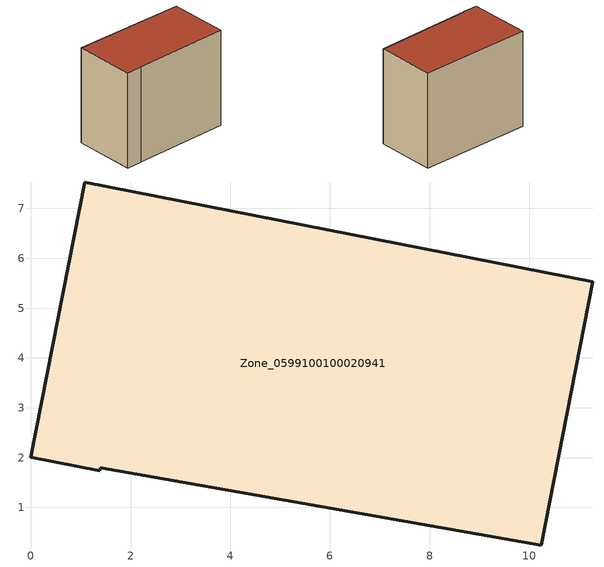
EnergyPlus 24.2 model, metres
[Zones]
Zone_0599100100020941
 floor ground (C_G): 1.4,1.8 1.38,1.73 0,2.01 1.08,7.53 11.27,5.53 10.24,0.25 z0
 wall outside (C_F): 11.27,5.53 1.08,7.53 0,2.01 1.38,1.73 1.4,1.8 10.24,0.25 11.27,5.53 z0:8.88
 roof outside (C_R): 10.24,0.25 11.27,5.53 1.08,7.53 0,2.01 1.38,1.73 1.4,1.8 z8.88
[BUILDING]
Pand.0599100100020941: North Axis=0; Terrain=City; Loads Convergence Tolerance Value=0.04; Temperature Convergence Tolerance Value=0.4; Solar Distribution=FullExterior; Maximum Number of Warmup Days=25; Minimum Number of Warmup Days=1
[Site:Location]
Rotterdam.The.Hague.AP_ZH_NLD Design_Conditions: Latitude=51.96; Longitude=4.45; Time Zone=1; Elevation=-4.5
[SITE:GROUNDTEMPERATURE:BUILDINGSURFACE]
18, 18, 18, 18, 18, 18, 18, 18, 18, 18, 18, 18
[MATERIAL] Thermal Absorptance=0.9; Solar Absorptance=0.7; Visible Absorptance=0.7
Name | Roughness | Thickness | Conductivity | Density | Specific Heat
G.TC.2015-2018 | MediumSmooth | 0.15 | 0.0428571 | 540 | 1210
F.TC.2015-2018 | Rough | 0.3 | 0.0666667 | 1920 | 840
R.TC.2015-2018 | MediumRough | 0.2 | 0.0333333 | 1500 | 1000
[CONSTRUCTION]
C_G: G.TC.2015-2018
C_F: F.TC.2015-2018
C_R: R.TC.2015-2018
[ZONE]
Zone_0599100100020941: Type=1; Multiplier=1; Ceiling Height=Autocalculate; Volume=Autocalculate; Floor Area=autocalculate; Part of Total Floor Area=Yes
[ZONEINFILTRATION:DESIGNFLOWRATE]
Infil_Zone_0599100100020941: Zone or ZoneList or Space or SpaceList=Zone_0599100100020941; Schedule=AlwaysOn; Design Flow Rate Calculation Method=Flow/Area; Flow Rate per Floor Area=0.0015; Constant Term Coefficient=1; Temperature Term Coefficient=0; Velocity Term Coefficient=0; Velocity Squared Term Coefficient=0
[HVACTEMPLATE:ZONE:IDEALLOADSAIRSYSTEM]
Zone_0599100100020941: Maximum Heating Supply Air Temperature=50; Minimum Cooling Supply Air Temperature=13; Maximum Heating Supply Air Humidity Ratio=0.0156; Minimum Cooling Supply Air Humidity Ratio=0.0077; Heating Limit=NoLimit; Cooling Limit=NoLimit; Dehumidification Control Type=ConstantSensibleHeatRatio; Cooling Sensible Heat Ratio=0.7; Dehumidification Setpoint=60; Humidification Control Type=None; Humidification Setpoint=30; Outdoor Air Method=None; Outdoor Air Flow Rate per Person=0.00944; Outdoor Air Flow Rate per Zone Floor Area=0; Outdoor Air Flow Rate per Zone=0; Demand Controlled Ventilation Type=None; Outdoor Air Economizer Type=NoEconomizer; Heat Recovery Type=None; Sensible Heat Recovery Effectiveness=0.7; Latent Heat Recovery Effectiveness=0.65
[ZONECONTROL:THERMOSTAT]
ThermostatControl_Zone_0599100100020941: Zone or ZoneList=Zone_0599100100020941; Control Type Schedule=DualSetpointControlType; Control 1=Thermostat_Zone_0599100100020941; Temperature Difference Between Cutout And Setpoint=0
[THERMOSTATSETPOINT:DUALSETPOINT]
Thermostat_Zone_0599100100020941: Heating Setpoint Temperature Schedule=HeatingSetpoint_Zone_0599100100020941; Cooling Setpoint Temperature Schedule=CoolingSetpoint_Zone_0599100100020941
[SCHEDULE:COMPACT]
HeatingSetpoint_Zone_0599100100020941: Through: 12/31, For: AllDays, Until: 24:00, 21
CoolingSetpoint_Zone_0599100100020941: Through: 12/31, For: AllDays, Until: 24:00, 24
DualSetpointControlType: Through: 12/31, For: AllDays, Until: 24:00, 4
AlwaysOn: Through: 12/31, For: AllDays, Until: 24:00, 1
